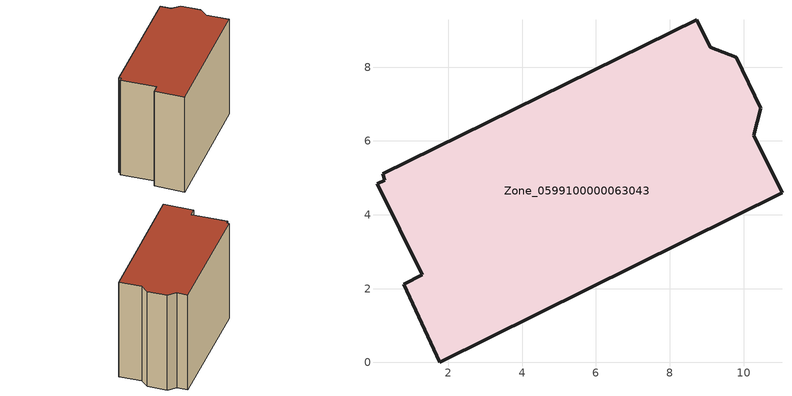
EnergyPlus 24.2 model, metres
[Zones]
Zone_0599100000063043
 floor ground (C_G): 0.08,4.84 0.27,4.94 0.22,5.12 8.73,9.29 9.1,8.54 9.8,8.27 10.46,6.89 10.27,6.16 11.04,4.6 1.76,0 0.79,2.11 1.3,2.38 z0.18
 wall outside (C_F): 10.46,6.89 9.8,8.27 9.1,8.54 8.73,9.29 0.22,5.12 0.27,4.94 0.08,4.84 1.3,2.38 0.79,2.11 1.76,0 11.04,4.6 10.27,6.16 10.46,6.89 z0.18:8.46
 roof outside (C_R): 0.27,4.94 0.08,4.84 1.3,2.38 0.79,2.11 1.76,0 11.04,4.6 10.27,6.16 10.46,6.89 9.8,8.27 9.1,8.54 8.73,9.29 0.22,5.12 z8.46
[BUILDING]
Pand.0599100000063043: North Axis=0; Terrain=City; Loads Convergence Tolerance Value=0.04; Temperature Convergence Tolerance Value=0.4; Solar Distribution=FullExterior; Maximum Number of Warmup Days=25; Minimum Number of Warmup Days=1
[Site:Location]
Rotterdam.The.Hague.AP_ZH_NLD Design_Conditions: Latitude=51.96; Longitude=4.45; Time Zone=1; Elevation=-4.5
[SITE:GROUNDTEMPERATURE:BUILDINGSURFACE]
18, 18, 18, 18, 18, 18, 18, 18, 18, 18, 18, 18
[MATERIAL] Thermal Absorptance=0.9; Solar Absorptance=0.7; Visible Absorptance=0.7
Name | Roughness | Thickness | Conductivity | Density | Specific Heat
G.TC.1946 | MediumSmooth | 0.15 | 1 | 540 | 1210
F.TC.1946 | Rough | 0.3 | 0.857143 | 1920 | 840
R.TC.1946 | MediumRough | 0.2 | 0.909091 | 1500 | 1000
[CONSTRUCTION]
C_G: G.TC.1946
C_F: F.TC.1946
C_R: R.TC.1946
[ZONE]
Zone_0599100000063043: Type=1; Multiplier=1; Ceiling Height=Autocalculate; Volume=Autocalculate; Floor Area=autocalculate; Part of Total Floor Area=Yes
[ZONEINFILTRATION:DESIGNFLOWRATE]
Infil_Zone_0599100000063043: Zone or ZoneList or Space or SpaceList=Zone_0599100000063043; Schedule=AlwaysOn; Design Flow Rate Calculation Method=Flow/Area; Flow Rate per Floor Area=0.003; Constant Term Coefficient=1; Temperature Term Coefficient=0; Velocity Term Coefficient=0; Velocity Squared Term Coefficient=0
[HVACTEMPLATE:ZONE:IDEALLOADSAIRSYSTEM]
Zone_0599100000063043: Maximum Heating Supply Air Temperature=50; Minimum Cooling Supply Air Temperature=13; Maximum Heating Supply Air Humidity Ratio=0.0156; Minimum Cooling Supply Air Humidity Ratio=0.0077; Heating Limit=NoLimit; Cooling Limit=NoLimit; Dehumidification Control Type=ConstantSensibleHeatRatio; Cooling Sensible Heat Ratio=0.7; Dehumidification Setpoint=60; Humidification Control Type=None; Humidification Setpoint=30; Outdoor Air Method=None; Outdoor Air Flow Rate per Person=0.00944; Outdoor Air Flow Rate per Zone Floor Area=0; Outdoor Air Flow Rate per Zone=0; Demand Controlled Ventilation Type=None; Outdoor Air Economizer Type=NoEconomizer; Heat Recovery Type=None; Sensible Heat Recovery Effectiveness=0.7; Latent Heat Recovery Effectiveness=0.65
[ZONECONTROL:THERMOSTAT]
ThermostatControl_Zone_0599100000063043: Zone or ZoneList=Zone_0599100000063043; Control Type Schedule=DualSetpointControlType; Control 1=Thermostat_Zone_0599100000063043; Temperature Difference Between Cutout And Setpoint=0
[THERMOSTATSETPOINT:DUALSETPOINT]
Thermostat_Zone_0599100000063043: Heating Setpoint Temperature Schedule=HeatingSetpoint_Zone_0599100000063043; Cooling Setpoint Temperature Schedule=CoolingSetpoint_Zone_0599100000063043
[SCHEDULE:COMPACT]
HeatingSetpoint_Zone_0599100000063043: Through: 12/31, For: AllDays, Until: 24:00, 21
CoolingSetpoint_Zone_0599100000063043: Through: 12/31, For: AllDays, Until: 24:00, 24
DualSetpointControlType: Through: 12/31, For: AllDays, Until: 24:00, 4
AlwaysOn: Through: 12/31, For: AllDays, Until: 24:00, 1
